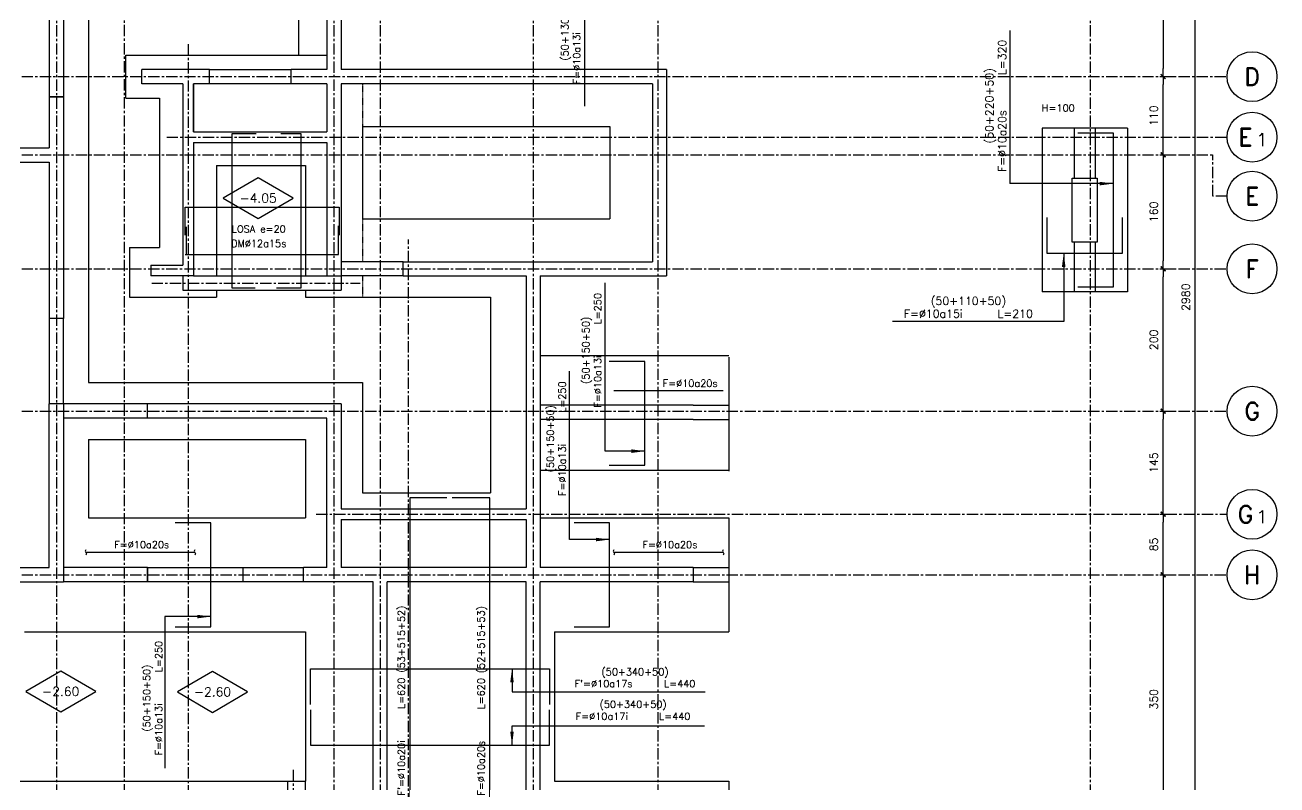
# Model space of a CAD drawing. Header units: millimetres. Extents: x -656631 to -653069, y 92820 to 96737.
# Drawn here: x -654829 to -653070, y 94152 to 95220 of the extents above; entities that cross this region are included whole.
import ezdxf
from ezdxf.enums import TextEntityAlignment as Align

# ---------------------------------------------------------------- set-up
doc = ezdxf.new("R2010")
doc.units = ezdxf.units.MM
doc.header["$LTSCALE"] = 0.5
for name, pattern in [('CENTER', [50.8, 31.75, -6.35, 6.35, -6.35]), ('DASHED', [0.75, 0.5, -0.25]), ('DASHED2', [0.375, 0.25, -0.125])]:
    doc.linetypes.add(name, pattern=pattern)
for name, color, linetype in [('A-LINEA 015', 6, 'Continuous'), ('BORDE DE LOSAS', 3, 'Continuous'), ('CONTORNOS', 3, 'Continuous'), ('COTAS', 5, 'Continuous'), ('EJES', 1, 'CENTER'), ('fe', 7, 'Continuous'), ('FUNDACIONES', 3, 'Continuous'), ('MUROS', 3, 'Continuous'), ('NIVELES', 3, 'Continuous'), ('SEG', 2, 'DASHED2'), ('SEGMENTOS1', 2, 'DASHED'), ('TEXTOS-SM', 3, 'Continuous'), ('TEXTOS1', 9, 'Continuous'), ('VIGAS', 3, 'Continuous')]:
    doc.layers.add(name, color=color, linetype=linetype)
doc.styles.add('ROMAND', font='romand')
doc.styles.add('ROMANS', font='romans')
doc.styles.add('ROMANS0', font='romans.shx')
doc.dimstyles.new('ING-50', dxfattribs={"dimscale": 5, "dimtxt": 2.25, "dimasz": 2.25, "dimexe": 3, "dimexo": 0, "dimgap": 1.5, "dimtad": 1, "dimdec": 1, "dimzin": 12, "dimdsep": 46, "dimtxsty": 'ROMANS', "dimblk1": 'TICK1', "dimblk2": 'TICK1', "dimsah": 1, "dimcen": 0.09, "dimclrd": 2, "dimclre": 1, "dimclrt": 3, "dimadec": 1, "dimazin": 3, "dimtfac": 1, "dimtdec": 1, "dimtix": 1, "dimtmove": 2, "dimatfit": 3, "dimfxl": 3, "dimtolj": 1, "dimtzin": 12, "dimarcsym": 0})

# ---------------------------------------------------------------- blocks, each defined once
blk = doc.blocks.new('NIVEL')
at = {"layer": 'NIVELES', "color": 3, "linetype": 'Continuous'}
blk.add_lwpolyline([(-48.8, 12.3), (0.5, -16.4), (49.7, 12.3), (0.5, 41)], close=True, dxfattribs=at)
at = {"layer": 'NIVELES', "color": 3, "linetype": 'Continuous', "style": 'ROMANS'}
blk.add_attdef('%%P00.00', text='', height=12.7, dxfattribs=at).set_placement((0.4, 6), align=Align.CENTER)
blk = doc.blocks.new('EJE-1')
at = {"color": 3, "linetype": 'Continuous'}
blk.add_circle((0, 0), 35, dxfattribs=at)
at = {"color": 5, "linetype": 'Continuous', "style": 'ROMAND'}
blk.add_attdef('0', text='', height=25, dxfattribs=at).set_placement((0.2, 0), align=Align.MIDDLE)
blk = doc.blocks.new('TICK1')
at = {"color": 2}
for points in [[(0, 0), (-1, 0)], [(0, 0), (1, 0)]]:
    blk.add_lwpolyline(points, dxfattribs=at)
at = {"color": 2, "const_width": 0.2}
blk.add_lwpolyline([(-0.3, -0.3), (0.3, 0.3)], dxfattribs=at)
blk = doc.blocks.new('*D18')
at = {"layer": 'COTAS', "color": 1, "lineweight": -2}
for p, q in [((-653234, 95377.5), (-653214.5, 95377.5)), ((-653234, 95147.5), (-653214.5, 95147.5))]:
    blk.add_line(p, q, dxfattribs=at)
at = {"layer": 'COTAS', "color": 2, "lineweight": -2}
blk.add_line((-653229.5, 95366.2), (-653229.5, 95158.7), dxfattribs=at)
at = {"layer": 'Defpoints', "color": 0}
for p in [(-653234, 95377.5), (-653234, 95147.5), (-653229.5, 95147.5)]:
    blk.add_point(p, dxfattribs=at)
at = {"layer": 'COTAS', "color": 2, "lineweight": -2, "xscale": 11.25, "yscale": 11.25, "zscale": 11.25}
for p, rotation in [((-653229.5, 95377.5), 90), ((-653229.5, 95147.5), 270)]:
    blk.add_blockref('TICK1', p, dxfattribs=dict(at, rotation=rotation))
at = {"layer": 'COTAS', "color": 3, "insert": (-653242.7, 95262.5), "char_height": 11.25, "attachment_point": 5, "rotation": 90, "style": 'ROMANS'}
blk.add_mtext('\\A1;230', dxfattribs=at)
blk = doc.blocks.new('*D19')
at = {"layer": 'COTAS', "color": 1, "lineweight": -2}
for p, q in [((-653234, 95147.5), (-653214.5, 95147.5)), ((-653234, 95037.5), (-653214.5, 95037.5))]:
    blk.add_line(p, q, dxfattribs=at)
at = {"layer": 'COTAS', "color": 2, "lineweight": -2}
blk.add_line((-653229.5, 95048.7), (-653229.5, 95136.2), dxfattribs=at)
at = {"layer": 'Defpoints', "color": 0}
for p in [(-653234, 95147.5), (-653229.5, 95147.5), (-653234, 95037.5)]:
    blk.add_point(p, dxfattribs=at)
at = {"layer": 'COTAS', "color": 2, "lineweight": -2, "xscale": 11.25, "yscale": 11.25, "zscale": 11.25}
for p, rotation in [((-653229.5, 95147.5), 90), ((-653229.5, 95037.5), 270)]:
    blk.add_blockref('TICK1', p, dxfattribs=dict(at, rotation=rotation))
at = {"layer": 'COTAS', "color": 3, "insert": (-653242.7, 95092.5), "char_height": 11.25, "attachment_point": 5, "rotation": 90, "style": 'ROMANS'}
blk.add_mtext('\\A1;110', dxfattribs=at)
blk = doc.blocks.new('*D20')
at = {"layer": 'COTAS', "color": 1, "lineweight": -2}
for p, q in [((-653234, 95037.5), (-653214.5, 95037.5)), ((-653234, 94877.5), (-653214.5, 94877.5))]:
    blk.add_line(p, q, dxfattribs=at)
at = {"layer": 'COTAS', "color": 2, "lineweight": -2}
blk.add_line((-653229.5, 95026.2), (-653229.5, 94888.7), dxfattribs=at)
at = {"layer": 'Defpoints', "color": 0}
for p in [(-653234, 95037.5), (-653234, 94877.5), (-653229.5, 94877.5)]:
    blk.add_point(p, dxfattribs=at)
at = {"layer": 'COTAS', "color": 2, "lineweight": -2, "xscale": 11.25, "yscale": 11.25, "zscale": 11.25}
for p, rotation in [((-653229.5, 95037.5), 90), ((-653229.5, 94877.5), 270)]:
    blk.add_blockref('TICK1', p, dxfattribs=dict(at, rotation=rotation))
at = {"layer": 'COTAS', "color": 3, "insert": (-653242.7, 94957.5), "char_height": 11.25, "attachment_point": 5, "rotation": 90, "style": 'ROMANS'}
blk.add_mtext('\\A1;160', dxfattribs=at)
blk = doc.blocks.new('*D21')
at = {"layer": 'COTAS', "color": 1, "lineweight": -2}
for p, q in [((-653234, 94877.5), (-653214.5, 94877.5)), ((-653234, 94677.5), (-653214.5, 94677.5))]:
    blk.add_line(p, q, dxfattribs=at)
at = {"layer": 'COTAS', "color": 2, "lineweight": -2}
blk.add_line((-653229.5, 94688.7), (-653229.5, 94866.2), dxfattribs=at)
at = {"layer": 'Defpoints', "color": 0}
for p in [(-653234, 94877.5), (-653229.5, 94877.5), (-653234, 94677.5)]:
    blk.add_point(p, dxfattribs=at)
at = {"layer": 'COTAS', "color": 2, "lineweight": -2, "xscale": 11.25, "yscale": 11.25, "zscale": 11.25}
for p, rotation in [((-653229.5, 94877.5), 90), ((-653229.5, 94677.5), 270)]:
    blk.add_blockref('TICK1', p, dxfattribs=dict(at, rotation=rotation))
at = {"layer": 'COTAS', "color": 3, "insert": (-653242.7, 94777.5), "char_height": 11.25, "attachment_point": 5, "rotation": 90, "style": 'ROMANS'}
blk.add_mtext('\\A1;200', dxfattribs=at)
blk = doc.blocks.new('*D22')
at = {"layer": 'COTAS', "color": 1, "lineweight": -2}
for p, q in [((-653234, 94532.5), (-653214.5, 94532.5)), ((-653234, 94447.5), (-653214.5, 94447.5))]:
    blk.add_line(p, q, dxfattribs=at)
at = {"layer": 'COTAS', "color": 2, "lineweight": -2}
blk.add_line((-653229.5, 94458.7), (-653229.5, 94521.2), dxfattribs=at)
at = {"layer": 'Defpoints', "color": 0}
for p in [(-653234, 94532.5), (-653229.5, 94532.5), (-653234, 94447.5)]:
    blk.add_point(p, dxfattribs=at)
at = {"layer": 'COTAS', "color": 2, "lineweight": -2, "xscale": 11.25, "yscale": 11.25, "zscale": 11.25}
for p, rotation in [((-653229.5, 94532.5), 90), ((-653229.5, 94447.5), 270)]:
    blk.add_blockref('TICK1', p, dxfattribs=dict(at, rotation=rotation))
at = {"layer": 'COTAS', "color": 3, "insert": (-653242.7, 94490), "char_height": 11.25, "attachment_point": 5, "rotation": 90, "style": 'ROMANS'}
blk.add_mtext('\\A1;85', dxfattribs=at)
blk = doc.blocks.new('*D23')
at = {"layer": 'COTAS', "color": 1, "lineweight": -2}
for p, q in [((-653234, 94447.5), (-653214.5, 94447.5)), ((-653234, 94097.5), (-653214.5, 94097.5))]:
    blk.add_line(p, q, dxfattribs=at)
at = {"layer": 'COTAS', "color": 2, "lineweight": -2}
blk.add_line((-653229.5, 94436.2), (-653229.5, 94108.7), dxfattribs=at)
at = {"layer": 'Defpoints', "color": 0}
for p in [(-653234, 94447.5), (-653234, 94097.5), (-653229.5, 94097.5)]:
    blk.add_point(p, dxfattribs=at)
at = {"layer": 'COTAS', "color": 2, "lineweight": -2, "xscale": 11.25, "yscale": 11.25, "zscale": 11.25}
for p, rotation in [((-653229.5, 94447.5), 90), ((-653229.5, 94097.5), 270)]:
    blk.add_blockref('TICK1', p, dxfattribs=dict(at, rotation=rotation))
at = {"layer": 'COTAS', "color": 3, "insert": (-653242.7, 94272.5), "char_height": 11.25, "attachment_point": 5, "rotation": 90, "style": 'ROMANS'}
blk.add_mtext('\\A1;350', dxfattribs=at)
blk = doc.blocks.new('*D25')
at = {"layer": 'COTAS', "color": 1, "lineweight": -2}
for p, q in [((-653189, 96327.5), (-653169.5, 96327.5)), ((-653189, 93347.5), (-653169.5, 93347.5))]:
    blk.add_line(p, q, dxfattribs=at)
at = {"layer": 'COTAS', "color": 2, "lineweight": -2}
blk.add_line((-653184.5, 93358.7), (-653184.5, 96316.2), dxfattribs=at)
at = {"layer": 'Defpoints', "color": 0}
for p in [(-653189, 96327.5), (-653184.5, 96327.5), (-653189, 93347.5)]:
    blk.add_point(p, dxfattribs=at)
at = {"layer": 'COTAS', "color": 2, "lineweight": -2, "xscale": 11.25, "yscale": 11.25, "zscale": 11.25}
for p, rotation in [((-653184.5, 96327.5), 90), ((-653184.5, 93347.5), 270)]:
    blk.add_blockref('TICK1', p, dxfattribs=dict(at, rotation=rotation))
at = {"layer": 'COTAS', "color": 3, "insert": (-653197.7, 94837.5), "char_height": 11.25, "attachment_point": 5, "rotation": 90, "style": 'ROMANS'}
blk.add_mtext('\\A1;2980', dxfattribs=at)
blk = doc.blocks.new('eje-3')
at = {"color": 3, "linetype": 'Continuous'}
blk.add_circle((0, 0), 35, dxfattribs=at)
at = {"color": 5, "linetype": 'Continuous', "style": 'ROMAND'}
for height, p in [(25, (-9.2, 0)), (18, (13.7, -3.6))]:
    blk.add_attdef('0', text='', height=height, dxfattribs=at).set_placement(p, align=Align.MIDDLE)
blk = doc.blocks.new('*D62')
at = {"layer": 'COTAS', "color": 1, "lineweight": -2}
for p, q in [((-653234, 94677.5), (-653214.5, 94677.5)), ((-653234, 94532.5), (-653214.5, 94532.5))]:
    blk.add_line(p, q, dxfattribs=at)
at = {"layer": 'COTAS', "color": 2, "lineweight": -2}
blk.add_line((-653229.5, 94543.7), (-653229.5, 94666.2), dxfattribs=at)
at = {"layer": 'Defpoints', "color": 0}
for p in [(-653234, 94677.5), (-653229.5, 94677.5), (-653234, 94532.5)]:
    blk.add_point(p, dxfattribs=at)
at = {"layer": 'COTAS', "color": 2, "lineweight": -2, "xscale": 11.25, "yscale": 11.25, "zscale": 11.25}
for p, rotation in [((-653229.5, 94677.5), 90), ((-653229.5, 94532.5), 270)]:
    blk.add_blockref('TICK1', p, dxfattribs=dict(at, rotation=rotation))
at = {"layer": 'COTAS', "color": 3, "insert": (-653242.7, 94605), "char_height": 11.25, "attachment_point": 5, "rotation": 90, "style": 'ROMANS'}
blk.add_mtext('\\A1;145', dxfattribs=at)
blk = doc.blocks.new('FLECHA')
at = {"color": 2}
blk.add_lwpolyline([(0, 0, 0, 5, 0), (19.2, 0, 5, 5, 0)], format="xyseb", dxfattribs=at)

msp = doc.modelspace()

# ---------------------------------------------------------------- linework, layer by layer
at = {"ltscale": 0.5}
for p, q in [((-654664.71, 95137.45), (-654664.71, 95157.45)), ((-654569.71, 95137.45), (-654569.71, 95157.45)), ((-654592.21, 95137.45), (-654592.21, 95069.95)), ((-654774.71, 95118.95), (-654794.71, 95118.95)), ((-654656.71, 94669.95), (-654656.71, 94687.45)), ((-654656.71, 94457.45), (-654656.71, 94437.45)), ((-654522.71, 94457.45), (-654522.71, 94437.45))]:
    msp.add_line(p, q, dxfattribs=at)
at = {"layer": 'BORDE DE LOSAS', "ltscale": 0.2}
for p, q in [((-653354.71, 95074.95), (-653354.71, 95004.95)), ((-653324.71, 95004.95), (-653324.71, 95074.95)), ((-653354.71, 94914.95), (-653354.71, 94844.95)), ((-653324.71, 94844.95), (-653324.71, 94914.95)), ((-654297.21, 94887.45), (-654384.71, 94887.45)), ((-654607.21, 94867.45), (-654607.21, 94847.45)), ((-654592.21, 94867.45), (-654404.71, 94867.45)), ((-654384.71, 94867.45), (-654384.71, 94847.45)), ((-654297.21, 94867.45), (-654384.71, 94867.45)), ((-654607.21, 94847.45), (-654384.71, 94847.45)), ((-654794.71, 94807.45), (-654794.71, 94687.45)), ((-654774.71, 94687.45), (-654774.71, 94807.45)), ((-654656.71, 94687.45), (-654774.71, 94687.45)), ((-654656.71, 94667.45), (-654774.71, 94667.45)), ((-654656.71, 94457.45), (-654774.71, 94457.45)), ((-654522.71, 94457.45), (-654437.71, 94457.45)), ((-654656.71, 94437.45), (-654774.71, 94437.45)), ((-654437.71, 94437.45), (-654522.71, 94437.45))]:
    msp.add_line(p, q, dxfattribs=at)
at = {"layer": 'CONTORNOS', "color": 2}
for p, q in [((-654743.5, 94482.65), (-654744.43, 94480.8)), ((-654744.43, 94480.8), (-654742.57, 94477.08)), ((-654742.57, 94477.08), (-654743.5, 94475.22)), ((-654590.19, 94482.65), (-654591.12, 94480.8)), ((-654591.12, 94480.8), (-654589.26, 94477.08)), ((-654589.26, 94477.08), (-654590.19, 94475.22)), ((-654001.24, 94482.65), (-654002.17, 94480.8)), ((-654002.17, 94480.8), (-654000.32, 94477.08)), ((-654000.32, 94477.08), (-654001.24, 94475.22)), ((-653847.94, 94482.65), (-653848.86, 94480.8)), ((-653848.86, 94480.8), (-653847.01, 94477.08)), ((-653847.01, 94477.08), (-653847.94, 94475.22))]:
    msp.add_line(p, q, dxfattribs=at)
at = {"layer": 'EJES'}
for p, q in [((-654784.71, 96667.45), (-654784.71, 93007.45)), ((-654394.71, 96667.45), (-654394.71, 93007.45)), ((-654329.71, 96667.45), (-654329.71, 93007.45)), ((-654114.71, 96667.45), (-654114.71, 93007.45)), ((-653939.71, 96667.45), (-653939.71, 93007.45)), ((-653332.21, 96667.45), (-653332.21, 93007.45)), ((-654689.71, 96642.45), (-654689.71, 93007.45)), ((-654599.71, 95193.03), (-654599.71, 93007.45)), ((-656560.7, 95147.45), (-653139.54, 95147.45)), ((-654629.73, 95062.45), (-653139.54, 95062.45)), ((-656560.7, 95037.45), (-653159.54, 95037.45)), ((-653159.54, 94979.47), (-653159.54, 95037.45)), ((-653139.77, 94979.47), (-653159.54, 94979.47)), ((-654289.71, 93032.45), (-654289.71, 94918.37)), ((-656560.7, 94877.45), (-653139.54, 94877.45)), ((-654650.82, 94857.45), (-654357.83, 94857.45)), ((-656560.7, 94677.45), (-653139.54, 94677.45)), ((-654419.74, 94532.45), (-653139.54, 94532.45)), ((-656560.7, 94447.45), (-653139.54, 94447.45)), ((-654452.21, 94173.16), (-654452.21, 93032.45))]:
    msp.add_line(p, q, dxfattribs=at)
at = {"layer": 'fe', "ltscale": 0.5}
for p, q in [((-654503.97, 95067.29), (-654538.01, 95067.29)), ((-654538.01, 95067.29), (-654538.01, 94850.81)), ((-654440.83, 95067.29), (-654469.3, 95067.29)), ((-654440.83, 94850.81), (-654440.83, 95067.29)), ((-654603.91, 94924.76), (-654603.91, 94964.01)), ((-654603.91, 94964.01), (-654387.38, 94964.01)), ((-654387.38, 94964.01), (-654387.38, 94924.76)), ((-654602.59, 94936.18), (-654602.59, 94898.06)), ((-654388.38, 94897.59), (-654388.38, 94937.84)), ((-654603.91, 94897.59), (-654388.38, 94897.59)), ((-654538.01, 94850.81), (-654505.21, 94850.81)), ((-654475.49, 94850.81), (-654440.83, 94850.81))]:
    msp.add_line(p, q, dxfattribs=at)
at = {"layer": 'fe'}
for p, q in [((-653847.94, 94705.83), (-654001.24, 94705.83)), ((-654590.19, 94478.94), (-654743.5, 94478.94)), ((-653847.94, 94478.94), (-654001.24, 94478.94))]:
    msp.add_line(p, q, dxfattribs=at)
at = {"layer": 'fe', "ltscale": 0.5}
for points in [[(-653349.43, 94851.95), (-653299.43, 94851.95), (-653299.43, 95067.95), (-653349.43, 95067.95)], [(-653392.71, 94949.38), (-653392.71, 94899.38), (-653286.71, 94899.38), (-653286.71, 94949.38)], [(-654007.95, 94601.34), (-653957.95, 94601.34), (-653957.95, 94747.34), (-654007.95, 94747.34)], [(-654236.2, 94555.45), (-654288.2, 94555.45), (-654288.2, 94044.45), (-654235.2, 94044.45)], [(-654227.69, 94044.45), (-654175.69, 94044.45), (-654175.69, 94555.45), (-654228.69, 94555.45)], [(-654617.88, 94374.45), (-654567.88, 94374.45), (-654567.88, 94520.45), (-654617.88, 94520.45)], [(-654057.35, 94374.45), (-654007.35, 94374.45), (-654007.35, 94520.45), (-654057.35, 94520.45)], [(-654427.71, 94265.35), (-654427.71, 94315.35), (-654091.71, 94315.35), (-654091.71, 94265.35)], [(-654427.71, 94257.86), (-654427.71, 94207.86), (-654091.71, 94207.86), (-654091.71, 94257.86)]]:
    msp.add_lwpolyline(points, dxfattribs=at)
at = {"layer": 'FUNDACIONES', "ltscale": 0.15}
for p, q in [((-654444.71, 95309.95), (-654444.71, 95177.45)), ((-654739.71, 95297.45), (-654739.71, 94717.45)), ((-654687.21, 95177.45), (-654444.71, 95177.45)), ((-654687.21, 95117.45), (-654687.21, 95177.45)), ((-654687.21, 95117.45), (-654639.71, 95117.45)), ((-654639.71, 95117.45), (-654639.71, 94907.45)), ((-654354.71, 95077.45), (-654354.71, 94947.45)), ((-654354.71, 95077.45), (-654007.19, 95077.45)), ((-654007.19, 95077.45), (-654007.19, 94947.45)), ((-653399.71, 95074.95), (-653399.71, 94844.95)), ((-653279.71, 95074.95), (-653399.71, 95074.95)), ((-653279.71, 95074.95), (-653279.71, 94844.95)), ((-654559.71, 95022.45), (-654434.71, 95022.45)), ((-654559.71, 95022.45), (-654559.71, 94867.45)), ((-654434.71, 95022.45), (-654434.71, 94867.45)), ((-654354.71, 94947.45), (-654007.19, 94947.45)), ((-654682.21, 94907.45), (-654682.21, 94837.45)), ((-654682.21, 94907.45), (-654639.71, 94907.45)), ((-654559.71, 94847.45), (-654559.71, 94837.45)), ((-654434.71, 94847.45), (-654434.71, 94837.45)), ((-653279.71, 94844.95), (-653399.71, 94844.95)), ((-654682.21, 94837.45), (-654559.71, 94837.45)), ((-654434.71, 94837.45), (-654174.71, 94837.45)), ((-654174.71, 94837.45), (-654174.71, 94562.45)), ((-654104.71, 94755.63), (-653839.71, 94755.63)), ((-653839.71, 94753.05), (-653839.71, 94593.05)), ((-654739.71, 94717.45), (-654354.71, 94717.45)), ((-654354.71, 94717.45), (-654354.71, 94562.45)), ((-654739.71, 94637.45), (-654434.71, 94637.45)), ((-654739.71, 94637.45), (-654739.71, 94527.45)), ((-654434.71, 94637.45), (-654434.71, 94527.45)), ((-654104.71, 94594.49), (-653839.71, 94594.49)), ((-654354.71, 94562.45), (-654174.71, 94562.45)), ((-654739.71, 94527.45), (-654434.71, 94527.45)), ((-654104.71, 94527.45), (-653839.71, 94527.45)), ((-653839.71, 94527.45), (-653839.71, 94367.45)), ((-654829.71, 94367.45), (-654434.71, 94367.45)), ((-654434.71, 94367.45), (-654434.71, 94157.45)), ((-654084.71, 94367.45), (-653839.71, 94367.45)), ((-654084.71, 94367.45), (-654084.71, 94157.45)), ((-655144.71, 94157.45), (-654434.71, 94157.45)), ((-654084.71, 94157.45), (-653839.71, 94157.45)), ((-653839.71, 94157.45), (-653839.71, 94037.45))]:
    msp.add_line(p, q, dxfattribs=at)
at = {"layer": 'MUROS', "ltscale": 0.15}
for p, q in [((-654404.71, 95367.45), (-654404.71, 95157.45)), ((-654384.71, 95367.45), (-654384.71, 95157.45)), ((-654404.71, 95137.45), (-654404.71, 95069.95)), ((-654384.71, 95137.45), (-654384.71, 94867.45)), ((-654404.71, 95054.95), (-654404.71, 94867.45)), ((-654297.21, 94867.45), (-654297.21, 94887.45)), ((-654404.71, 94867.45), (-654384.71, 94867.45)), ((-655022.21, 94437.45), (-654774.71, 94437.45))]:
    msp.add_line(p, q, dxfattribs=at)
at = {"layer": 'MUROS'}
for p, q in [((-654569.71, 95157.45), (-654664.71, 95157.45)), ((-654404.71, 95157.45), (-654454.71, 95157.45)), ((-654454.71, 95137.45), (-654454.71, 95157.45)), ((-653927.19, 95157.45), (-654384.71, 95157.45)), ((-653927.19, 95157.45), (-653927.19, 94867.45)), ((-654607.21, 95137.45), (-654664.71, 95137.45)), ((-654607.21, 95137.45), (-654607.21, 94882.45)), ((-654569.71, 95137.45), (-654592.21, 95137.45)), ((-654592.21, 95069.95), (-654592.21, 95137.45)), ((-654404.71, 95137.45), (-654454.71, 95137.45)), ((-653947.19, 95137.45), (-654384.71, 95137.45)), ((-653947.19, 95137.45), (-653947.19, 94887.45)), ((-654794.71, 95118.95), (-654794.71, 95047.45)), ((-654592.21, 95069.95), (-654404.71, 95069.95)), ((-654592.21, 95054.95), (-654404.71, 95054.95)), ((-654592.21, 95054.95), (-654592.21, 94867.45)), ((-654794.71, 95027.45), (-654794.71, 94807.45)), ((-654297.21, 94887.45), (-653947.19, 94887.45)), ((-654592.21, 94867.45), (-654652.21, 94867.45)), ((-654297.21, 94867.45), (-654124.71, 94867.45)), ((-654124.71, 94867.45), (-654124.71, 94539.95)), ((-654104.71, 94867.45), (-653927.19, 94867.45)), ((-654104.71, 94867.45), (-654104.71, 94457.45)), ((-654774.71, 94807.45), (-654794.71, 94807.45)), ((-654774.71, 94687.45), (-654794.71, 94687.45)), ((-654774.71, 94687.45), (-654774.71, 94437.45)), ((-654384.71, 94687.45), (-654656.71, 94687.45)), ((-654656.71, 94667.45), (-654656.71, 94687.45)), ((-653889.71, 94665.79), (-654104.71, 94665.79)), ((-654124.71, 94524.95), (-654124.71, 94457.45)), ((-655007.21, 94457.45), (-654794.71, 94457.45)), ((-654339.71, 94107.45), (-654339.71, 94437.45)), ((-654319.71, 94107.45), (-654319.71, 94437.45)), ((-654124.71, 94437.45), (-654319.71, 94437.45)), ((-654124.71, 94107.45), (-654124.71, 94437.45)), ((-653889.71, 94437.45), (-654104.71, 94437.45)), ((-654104.71, 94107.45), (-654104.71, 94437.45))]:
    msp.add_line(p, q, dxfattribs=at)
at = {"layer": 'MUROS', "ltscale": 0.5}
for p, q in [((-654664.71, 95137.45), (-654664.71, 95157.45)), ((-654569.71, 95137.45), (-654569.71, 95157.45)), ((-654794.71, 95118.95), (-654774.71, 95118.95)), ((-654774.71, 95118.95), (-654774.71, 94807.45)), ((-655199.71, 95047.45), (-654794.71, 95047.45)), ((-655179.71, 95027.45), (-654794.71, 95027.45)), ((-654652.21, 94882.45), (-654607.21, 94882.45)), ((-654652.21, 94882.45), (-654652.21, 94867.45)), ((-654794.71, 94457.45), (-654794.71, 94687.45)), ((-654384.71, 94687.45), (-654384.71, 94539.95)), ((-653889.71, 94685.79), (-654104.71, 94685.79)), ((-654404.71, 94667.45), (-654656.71, 94667.45)), ((-654404.71, 94457.45), (-654404.71, 94667.45)), ((-654384.71, 94539.95), (-654124.71, 94539.95)), ((-654384.71, 94524.95), (-654384.71, 94457.45)), ((-654384.71, 94524.95), (-654124.71, 94524.95)), ((-654437.71, 94437.45), (-654437.71, 94457.45)), ((-654404.71, 94457.45), (-654437.71, 94457.45)), ((-654124.71, 94457.45), (-654384.71, 94457.45)), ((-653889.71, 94457.45), (-654104.71, 94457.45)), ((-653889.71, 94457.45), (-653889.71, 94437.45)), ((-654339.71, 94437.45), (-654437.71, 94437.45))]:
    msp.add_line(p, q, dxfattribs=at)
for points in [[(-653357.21, 95004.95), (-653322.21, 95004.95), (-653322.21, 94914.95), (-653357.21, 94914.95)], [(-654656.71, 94457.45), (-654522.71, 94457.45), (-654522.71, 94437.45), (-654656.71, 94437.45)]]:
    msp.add_lwpolyline(points, close=True, dxfattribs=at)
at = {"layer": 'SEG', "ltscale": 0.5}
for p, q in [((-654354.71, 95137.45), (-654354.71, 95077.45)), ((-654354.71, 94947.45), (-654354.71, 94887.45)), ((-654354.71, 94867.45), (-654354.71, 94837.45))]:
    msp.add_line(p, q, dxfattribs=at)
at = {"layer": 'SEGMENTOS1'}
msp.add_line((-654444.71, 95177.45), (-654404.71, 95177.45), dxfattribs=at)
at = {"layer": 'SEGMENTOS1', "ltscale": 0.5}
msp.add_line((-654652.21, 94882.45), (-654652.21, 94867.45), dxfattribs=at)
at = {"layer": 'TEXTOS1', "color": 1, "ltscale": 0.5}
for p, q in [((-654042.73, 95349.99), (-654042.73, 95105.75)), ((-653444.91, 95212.51), (-653444.91, 94997.15)), ((-653299.43, 94997.15), (-653444.91, 94997.15)), ((-653369.21, 94899.38), (-653369.21, 94803.14)), ((-654013.53, 94621.18), (-654013.53, 94857.61)), ((-653369.21, 94803.14), (-653609.67, 94803.14)), ((-654063.51, 94496.96), (-654063.51, 94733.4)), ((-653957.37, 94621.18), (-654013.53, 94621.18)), ((-654007.35, 94496.96), (-654063.51, 94496.96)), ((-654567.67, 94388.71), (-654632.32, 94388.71)), ((-654632.32, 94388.71), (-654632.32, 94175.7)), ((-654144.48, 94315.35), (-654144.48, 94282.97)), ((-654144.48, 94282.97), (-653873.13, 94282.97)), ((-654144.48, 94207.86), (-654144.48, 94234.96)), ((-654144.48, 94234.96), (-653874.06, 94234.96))]:
    msp.add_line(p, q, dxfattribs=at)
at = {"layer": 'VIGAS', "ltscale": 0.5}
for p, q in [((-654794.71, 95295.95), (-654794.71, 95118.95)), ((-654774.71, 95295.95), (-654774.71, 95118.95)), ((-654569.71, 95157.45), (-654454.71, 95157.45)), ((-654454.71, 95137.45), (-654569.71, 95137.45)), ((-653889.71, 94685.79), (-653839.71, 94685.79)), ((-653889.71, 94665.79), (-653839.71, 94665.79)), ((-653889.71, 94457.45), (-653839.71, 94457.45)), ((-653889.71, 94437.45), (-653839.71, 94437.45)), ((-654459.71, 94107.45), (-654459.71, 94157.45)), ((-654434.71, 94107.45), (-654434.71, 94157.45))]:
    msp.add_line(p, q, dxfattribs=at)

# ---------------------------------------------------------------- block references
at = {"layer": 'A-LINEA 015', "ltscale": 0.5}
for p, values in [((-653104.54, 95147.45), {'0': 'D'}), ((-653104.54, 94979.47), {'0': 'E'}), ((-653104.54, 94877.45), {'0': 'F'}), ((-653104.54, 94677.45), {'0': 'G'}), ((-653104.54, 94447.45), {'0': 'H'})]:
    msp.add_blockref('EJE-1', p, dxfattribs=at).add_auto_attribs(values)
at = {"layer": 'COTAS', "ltscale": 0.5}
ref = msp.add_blockref('eje-3', (-653104.54, 95062.45), dxfattribs=at)
ref.add_attrib('0', 'E', dxfattribs={"layer": '0', "color": 5, "linetype": 'Continuous', "height": 25, "style": 'ROMAND'}).set_placement((-653113.73, 95062.45), align=Align.MIDDLE)
ref.add_attrib('0', '1', dxfattribs={"layer": '0', "color": 5, "linetype": 'Continuous', "height": 18, "style": 'ROMAND'}).set_placement((-653090.85, 95058.87), align=Align.MIDDLE)
ref = msp.add_blockref('eje-3', (-653104.54, 94532.45), dxfattribs=at)
ref.add_attrib('0', 'G', dxfattribs={"layer": '0', "color": 5, "linetype": 'Continuous', "height": 25, "style": 'ROMAND'}).set_placement((-653113.73, 94532.45), align=Align.MIDDLE)
ref.add_attrib('0', '1', dxfattribs={"layer": '0', "color": 5, "linetype": 'Continuous', "height": 18, "style": 'ROMAND'}).set_placement((-653090.85, 94528.87), align=Align.MIDDLE)
at = {"layer": 'TEXTOS1', "color": 1, "ltscale": 0.5, "xscale": -1}
msp.add_blockref('FLECHA', (-653299.43, 94997.15), dxfattribs=at)
at = {"layer": 'TEXTOS1', "color": 1, "ltscale": 0.5}
for p, rotation in [((-653369.21, 94899.38), 270), ((-653957.37, 94621.18), 180), ((-654007.35, 94496.96), 180), ((-654567.67, 94388.71), 180), ((-654144.48, 94315.35), 270), ((-654144.48, 94207.86), 90)]:
    msp.add_blockref('FLECHA', p, dxfattribs=dict(at, rotation=rotation))
at = {"layer": 'VIGAS', "ltscale": 0.5}
for p, values in [((-654501.6, 94964.4), {'%%P00.00': '-4.05'}), ((-654779.07, 94271.15), {'%%P00.00': '-2.60'}), ((-654565.69, 94270.51), {'%%P00.00': '-2.60'})]:
    msp.add_blockref('NIVEL', p, dxfattribs=at).add_auto_attribs(values)

# ---------------------------------------------------------------- texts
at = {"layer": 'TEXTOS-SM', "ltscale": 0.5, "style": 'ROMANS0'}
for s, height, p in [('F=%%c10a13i     L=230', 10, (-654048.49, 95217.11)), ('(50+130+50)', 10, (-654065.24, 95217.11)), ('F=%%c10a20s     L=320', 11.25, (-653450.07, 95106.38)), ('(50+220+50)', 11.25, (-653468.07, 95106.38)), ('F=%%c10a13i     L=250', 10, (-654019, 94762.84)), ('(50+150+50)', 10, (-654035.75, 94762.84)), ('F=%%c10a13i     L=250', 10, (-654068.98, 94638.63)), ('(50+150+50)', 10, (-654085.73, 94638.63)), ("F'=%%c10a20i     L=620 (53+515+52)", 10, (-654295.06, 94270.61)), ('F=%%c10a20s     L=620 (52+515+53)', 10, (-654182.9, 94270.22)), ('F=%%c10a13i     L=250', 10, (-654635.99, 94274.01)), ('(50+150+50)', 10, (-654652.74, 94274.01))]:
    msp.add_text(s, height=height, rotation=90, dxfattribs=at).set_placement(p, align=Align.CENTER)
for s, height, p in [('H=100', 10, (-653376.9, 95098.28)), ('LOSA e=20', 10, (-654500.38, 94928.49)), ('DM%%c12a15s', 10, (-654500.38, 94908.01)), ('(50+110+50)', 11.25, (-653503.15, 94826.74)), ('F=%%c10a15i     L=210', 11.25, (-653503.15, 94808.74)), ('F=%%c10a20s', 10, (-653894.12, 94711.64)), ('F=%%c10a20s', 10, (-654664.82, 94484.75)), ('F=%%c10a20s', 10, (-653922.57, 94484.75)), ('(50+340+50)', 10, (-653971.62, 94306.05)), ("F'=%%c10a17s     L=440", 10, (-653971.62, 94289.3)), ('(50+340+50)', 10, (-653974.34, 94260.34)), ('F=%%c10a17i     L=440', 10, (-653974.34, 94243.59))]:
    msp.add_text(s, height=height, dxfattribs=at).set_placement(p, align=Align.CENTER)

# ---------------------------------------------------------------- dimensions: what is measured, and where the dimension line sits
at = {"layer": 'COTAS'}
for base, p1, p2, angle, picture, middle in [((-653184.54, 96327.45), (-653189.04, 93347.45), (-653189.04, 96327.45), 90, '*D25', (-653197.67, 94837.45)), ((-653229.54, 95147.45), (-653234.04, 95377.45), (-653234.04, 95147.45), 270, '*D18', (-653242.67, 95262.45)), ((-653229.54, 95147.45), (-653234.04, 95037.45), (-653234.04, 95147.45), 90, '*D19', (-653242.67, 95092.45)), ((-653229.54, 94877.45), (-653234.04, 95037.45), (-653234.04, 94877.45), 270, '*D20', (-653242.67, 94957.45)), ((-653229.54, 94877.45), (-653234.04, 94677.45), (-653234.04, 94877.45), 90, '*D21', (-653242.67, 94777.45)), ((-653229.54, 94677.45), (-653234.04, 94532.45), (-653234.04, 94677.45), 90, '*D62', (-653242.67, 94604.95)), ((-653229.54, 94532.45), (-653234.04, 94447.45), (-653234.04, 94532.45), 90, '*D22', (-653242.67, 94489.95)), ((-653229.54, 94097.45), (-653234.04, 94447.45), (-653234.04, 94097.45), 270, '*D23', (-653242.67, 94272.45))]:
    dim = msp.add_linear_dim(base=base, p1=p1, p2=p2, angle=angle, dimstyle='ING-50', dxfattribs=at)
    dim.commit()
    dim.dimension.update_dxf_attribs({"geometry": picture, "text_midpoint": middle})

doc.saveas('drawing.dxf')
